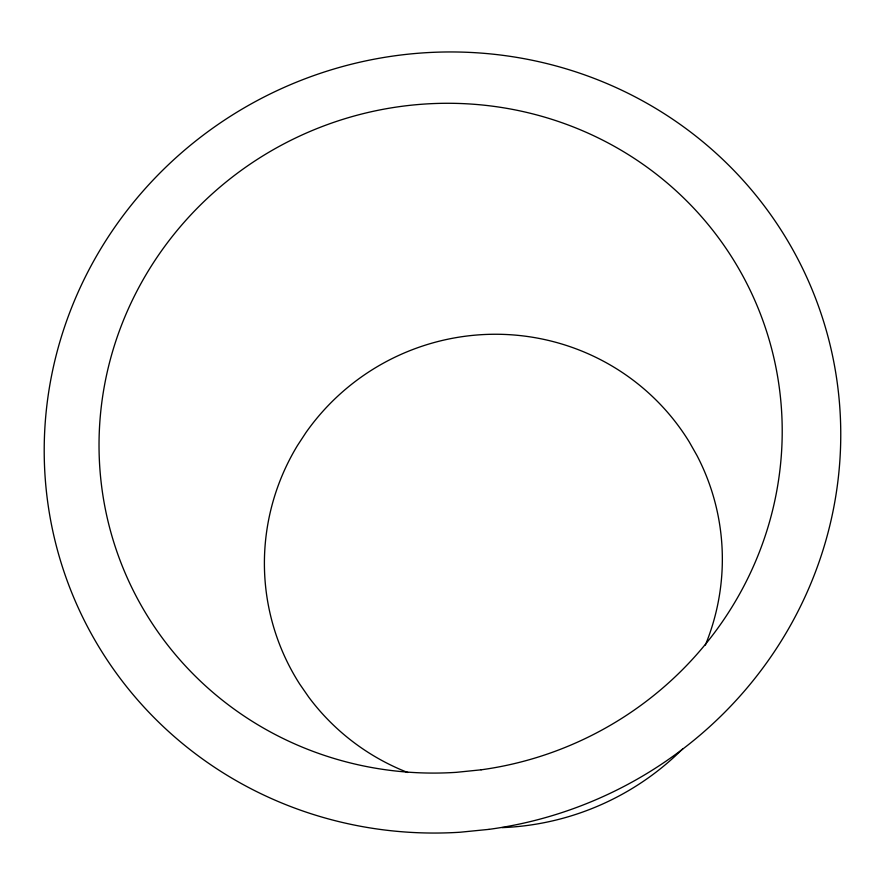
<?xml version="1.0" encoding="UTF-8"?>
<svg xmlns="http://www.w3.org/2000/svg" width="885" height="885" viewBox="0 0 885 885"><rect width="100%" height="100%" fill="white"/><g stroke="black" fill="none" stroke-linecap="round" stroke-linejoin="round"><path stroke-width="1.33" d="M705.356 645.099A229.414 226.527 -23.2 0 0 696.949 455.487L689.161 441.77A229.414 226.527 -23.2 0 0 305.978 432.522L297.426 445.586A229.414 226.527 -23.2 0 0 299.738 684.127L308.788 697.203A229.414 226.527 -23.2 0 0 407.675 772.483M682.822 748.732A267.425 264.106 -23.2 0 1 502.072 827.619M481.108 769.817L456.439 772.328A343.092 333.38 -23.2 0 1 133.491 297.869A343.092 333.38 -23.2 0 1 718.985 238.43A343.092 333.38 -23.2 0 1 481.108 769.817M489.018 829.356L460.067 832.232A399.998 388.792 -23.2 0 1 84.728 278.111A399.998 388.792 -23.2 0 1 767.45 210.199A399.998 388.792 -23.2 0 1 489.018 829.356"/></g></svg>
